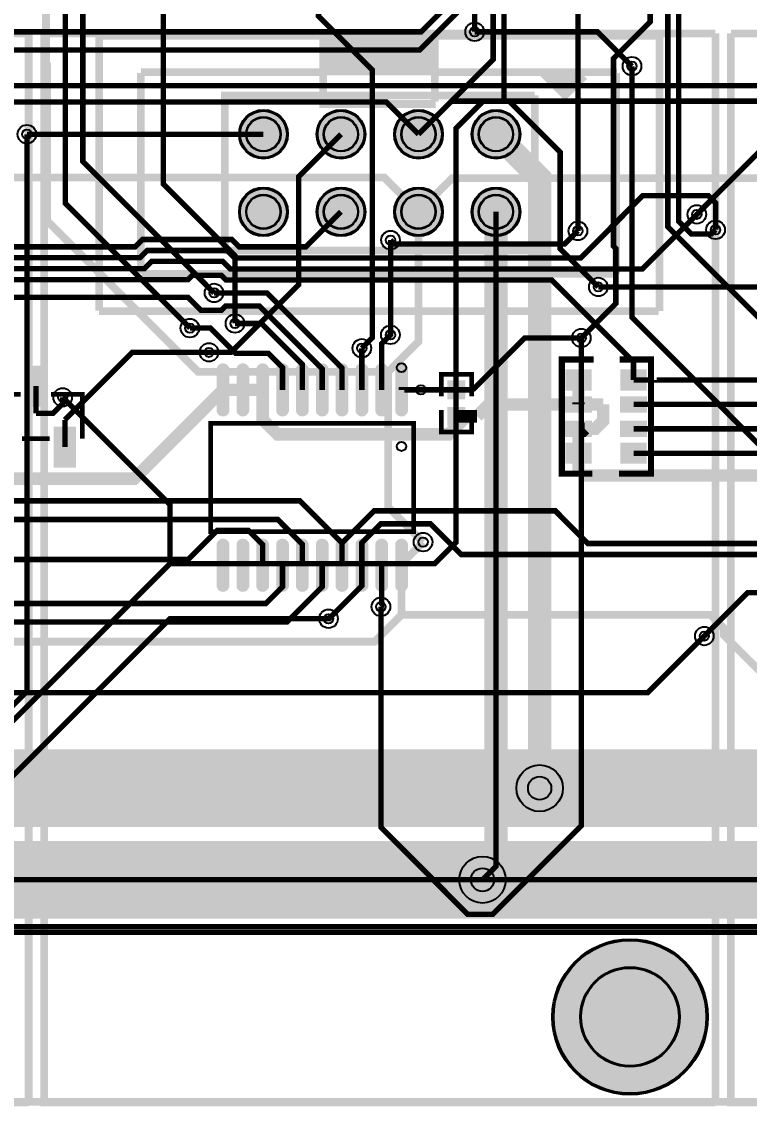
# Model space of a CAD drawing. Header units: millimetres. Extents: x 0 to 210, y -1 to 136.
# Drawn here: x 66.78 to 90.62, y -0.52 to 34.99 of the extents above; entities that cross this region are included whole.
import ezdxf

# ---------------------------------------------------------------- set-up
doc = ezdxf.new("R2010")
doc.units = ezdxf.units.MM
for name, color, linetype, true_color in [('BoardOutLine', 7, 'Continuous', 0xff00ff), ('BottomLayer', 7, 'Continuous', 0x0000ff), ('BottomSolderMaskLayer', 7, 'Continuous', 0xaa00ff), ('Document', 7, 'Continuous', 0xffffff), ('Hole', 7, 'Continuous', 0x222222), ('Multi-Layer', 7, 'Continuous', 0xc0c0c0), ('TopLayer', 7, 'Continuous', 0xff0000), ('TopPasteMaskLayer', 7, 'Continuous', 0x808080), ('TopSilkLayer', 7, 'Continuous', 0xffcc00), ('TopSolderMaskLayer', 7, 'Continuous', 0x800080)]:
    doc.layers.add(name, color=color, linetype=linetype, true_color=true_color)

msp = doc.modelspace()

# ---------------------------------------------------------------- hatches: boundary and pattern name
at = {"layer": 'BottomSolderMaskLayer'}
for points in [[(73.91374142748286, 31.307061214122427, 1), (75.48854457708917, 31.307061214122427, 1)], [(76.453746507493, 31.307061214122427, 1), (78.0285496570993, 31.307061214122427, 1)], [(78.99375158750313, 31.307061214122427, 1), (80.56855473710944, 31.307061214122427, 1)], [(81.53375666751326, 31.307061214122427, 1), (83.10855981711957, 31.307061214122427, 1)], [(73.91374142748286, 28.767056134112295, 1), (75.48854457708917, 28.767056134112295, 1)], [(76.453746507493, 28.767056134112295, 1), (78.0285496570993, 28.767056134112295, 1)], [(78.99375158750313, 28.767056134112295, 1), (80.56855473710944, 28.767056134112295, 1)], [(81.53375666751326, 28.767056134112295, 1), (83.10855981711957, 28.767056134112295, 1)], [(84.16253492506974, 2.40662941325877, 1), (89.26413512827014, 2.40662941325877, 1)]]:
    msp.add_hatch(color=256, dxfattribs=at).paths.add_polyline_path(points)
at = {"layer": 'Document'}
for points in [[(80.31115062230106, 33.23705867411729), (80.31115062230106, 34.43705867411734), (76.71115062230115, 34.43705867411734), (76.71115062230115, 33.23705867411729)], [(85.31836423672826, 33.33906527813053), (83.97216154432317, 33.33906527813053), (84.63256286512546, 32.6786639573279)]]:
    msp.add_hatch(color=256, dxfattribs=at).paths.add_polyline_path(points)
at = {"layer": 'Multi-Layer'}
for points in [[(73.93914147828296, 31.307061214122427, 1), (75.46314452628907, 31.307061214122427, 1)], [(76.4791465582931, 31.307061214122427, 1), (78.0031496062992, 31.307061214122427, 1)], [(79.01915163830323, 31.307061214122427, 1), (80.54315468630934, 31.307061214122427, 1)], [(81.55915671831336, 31.307061214122427, 1), (83.08315976631947, 31.307061214122427, 1)], [(73.93914147828296, 28.767056134112295, 1), (75.46314452628907, 28.767056134112295, 1)], [(76.4791465582931, 28.767056134112295, 1), (78.0031496062992, 28.767056134112295, 1)], [(79.01915163830323, 28.767056134112295, 1), (80.54315468630934, 28.767056134112295, 1)], [(81.55915671831336, 28.767056134112295, 1), (83.08315976631947, 28.767056134112295, 1)]]:
    msp.add_hatch(color=256, dxfattribs=at).paths.add_polyline_path(points)
at = {"layer": 'TopLayer'}
for points in [[(67.59621539243085, 23.686436372872663), (67.59621539243085, 22.4364490728982), (66.8962153924308, 22.4364490728982), (66.8962153924308, 23.686436372872663)], [(73.55878841757674, 22.247980695961473, -0.7853981633974483), (73.19478028956048, 22.247980695961473), (73.19478028956048, 23.625984251968475, -0.7853981633974483), (73.55878841757674, 23.625984251968475)], [(74.20877571755129, 22.247980695961473, -0.7853981633974483), (73.84476758953504, 22.247980695961473), (73.84476758953504, 23.625984251968475, -0.7853981633974483), (74.20877571755129, 23.625984251968475)], [(74.85876301752585, 22.247980695961473, -0.7853981633974483), (74.4947548895096, 22.247980695961473), (74.4947548895096, 23.625984251968475, -0.7853981633974483), (74.85876301752585, 23.625984251968475)], [(75.50875031750063, 22.247980695961473, -0.7853981633974483), (75.14474218948438, 22.247980695961473), (75.14474218948438, 23.625984251968475, -0.7853981633974483), (75.50875031750063, 23.625984251968475)], [(76.15873761747518, 22.247980695961473, -0.7853981633974483), (75.79472948945893, 22.247980695961473), (75.79472948945893, 23.625984251968475, -0.7853981633974483), (76.15873761747518, 23.625984251968475)], [(76.80872491744951, 22.247980695961473, -0.7853981633974483), (76.44471678943326, 22.247980695961473), (76.44471678943326, 23.625984251968475, -0.7853981633974483), (76.80872491744951, 23.625984251968475)], [(77.45896621793229, 22.247980695961473, -0.7853981633974483), (77.09495808991603, 22.247980695961473), (77.09495808991603, 23.625984251968475, -0.7853981633974483), (77.45896621793229, 23.625984251968475)], [(78.10895351790707, 22.247980695961473, -0.7853981633974483), (77.74494538989082, 22.247980695961473), (77.74494538989082, 23.625984251968475, -0.7853981633974483), (78.10895351790707, 23.625984251968475)], [(78.75894081788162, 22.247980695961473, -0.7853981633974483), (78.39493268986537, 22.247980695961473), (78.39493268986537, 23.625984251968475, -0.7853981633974483), (78.75894081788162, 23.625984251968475)], [(79.40892811785595, 22.247980695961473, -0.7853981633974483), (79.0449199898397, 22.247980695961473), (79.0449199898397, 23.625984251968475, -0.7853981633974483), (79.40892811785595, 23.625984251968475)], [(85.42799085598176, 23.586461772923485), (85.42799085598176, 22.93647447294893), (84.62799085598158, 22.93647447294893), (84.62799085598158, 23.586461772923485)], [(87.22794005588003, 23.586461772923485), (87.22794005588003, 22.93647447294893), (86.42794005588007, 22.93647447294893), (86.42794005588007, 23.586461772923485)], [(80.75615951231907, 22.654457708915402), (81.29616459232898, 22.654457708915402), (81.29616459232898, 23.22009144018284), (80.75615951231907, 23.22009144018284)], [(85.42799085598176, 22.711633223266404), (85.42799085598176, 22.21160782321556), (84.62799085598158, 22.21160782321556), (84.62799085598158, 22.711633223266404)], [(87.22794005588003, 22.711633223266404), (87.22794005588003, 22.21160782321556), (86.42794005588007, 22.21160782321556), (86.42794005588007, 22.711633223266404)], [(80.75615951231907, 22.354432308864602), (81.29616459232898, 22.354432308864602), (81.29616459232898, 21.78879857759705), (80.75615951231907, 21.78879857759705)], [(68.54617729235451, 21.686436372872777), (68.54617729235451, 20.436449072898085), (67.84617729235447, 20.436449072898085), (67.84617729235447, 21.686436372872777)], [(85.42799085598176, 21.911531623063183), (85.42799085598176, 21.41150622301234), (84.62799085598158, 21.41150622301234), (84.62799085598158, 21.911531623063183)], [(87.22794005588003, 21.911531623063183), (87.22794005588003, 21.41150622301234), (86.42794005588007, 21.41150622301234), (86.42794005588007, 21.911531623063183)], [(85.42799085598176, 21.186664973329925), (85.42799085598176, 20.536677673355257), (84.62799085598158, 20.536677673355257), (84.62799085598158, 21.186664973329925)], [(87.22794005588003, 21.186664973329925), (87.22794005588003, 20.536677673355257), (86.42794005588007, 20.536677673355257), (86.42794005588007, 21.186664973329925)], [(73.55878841757674, 16.5060452120905, -0.7853981633974483), (73.19478028956048, 16.5060452120905), (73.19478028956048, 17.8840487680975, -0.7853981633974483), (73.55878841757674, 17.8840487680975)], [(74.20877571755129, 16.5060452120905, -0.7853981633974483), (73.84476758953504, 16.5060452120905), (73.84476758953504, 17.8840487680975, -0.7853981633974483), (74.20877571755129, 17.8840487680975)], [(74.85876301752585, 16.5060452120905, -0.7853981633974483), (74.4947548895096, 16.5060452120905), (74.4947548895096, 17.8840487680975, -0.7853981633974483), (74.85876301752585, 17.8840487680975)], [(75.50875031750063, 16.5060452120905, -0.7853981633974483), (75.14474218948438, 16.5060452120905), (75.14474218948438, 17.8840487680975, -0.7853981633974483), (75.50875031750063, 17.8840487680975)], [(76.15873761747518, 16.5060452120905, -0.7853981633974483), (75.79472948945893, 16.5060452120905), (75.79472948945893, 17.8840487680975, -0.7853981633974483), (76.15873761747518, 17.8840487680975)], [(76.80872491744951, 16.5060452120905, -0.7853981633974483), (76.44471678943326, 16.5060452120905), (76.44471678943326, 17.8840487680975, -0.7853981633974483), (76.80872491744951, 17.8840487680975)], [(77.45896621793229, 16.5060452120905, -0.7853981633974483), (77.09495808991603, 16.5060452120905), (77.09495808991603, 17.8840487680975, -0.7853981633974483), (77.45896621793229, 17.8840487680975)], [(78.10895351790707, 16.5060452120905, -0.7853981633974483), (77.74494538989082, 16.5060452120905), (77.74494538989082, 17.8840487680975, -0.7853981633974483), (78.10895351790707, 17.8840487680975)], [(78.75894081788162, 16.5060452120905, -0.7853981633974483), (78.39493268986537, 16.5060452120905), (78.39493268986537, 17.8840487680975, -0.7853981633974483), (78.75894081788162, 17.8840487680975)], [(79.40892811785595, 16.5060452120905, -0.7853981633974483), (79.0449199898397, 16.5060452120905), (79.0449199898397, 17.8840487680975, -0.7853981633974483), (79.40892811785595, 17.8840487680975)]]:
    msp.add_hatch(color=256, dxfattribs=at).paths.add_polyline_path(points)
at = {"layer": 'TopPasteMaskLayer'}
for points in [[(67.59621539243085, 23.686436372872663), (67.59621539243085, 22.4364490728982), (66.8962153924308, 22.4364490728982), (66.8962153924308, 23.686436372872663)], [(73.55878841757674, 22.247980695961473, -0.7853981633974483), (73.19478028956048, 22.247980695961473), (73.19478028956048, 23.625984251968475, -0.7853981633974483), (73.55878841757674, 23.625984251968475)], [(74.20877571755129, 22.247980695961473, -0.7853981633974483), (73.84476758953504, 22.247980695961473), (73.84476758953504, 23.625984251968475, -0.7853981633974483), (74.20877571755129, 23.625984251968475)], [(74.85876301752585, 22.247980695961473, -0.7853981633974483), (74.4947548895096, 22.247980695961473), (74.4947548895096, 23.625984251968475, -0.7853981633974483), (74.85876301752585, 23.625984251968475)], [(75.50875031750063, 22.247980695961473, -0.7853981633974483), (75.14474218948438, 22.247980695961473), (75.14474218948438, 23.625984251968475, -0.7853981633974483), (75.50875031750063, 23.625984251968475)], [(76.15873761747518, 22.247980695961473, -0.7853981633974483), (75.79472948945893, 22.247980695961473), (75.79472948945893, 23.625984251968475, -0.7853981633974483), (76.15873761747518, 23.625984251968475)], [(76.80872491744951, 22.247980695961473, -0.7853981633974483), (76.44471678943326, 22.247980695961473), (76.44471678943326, 23.625984251968475, -0.7853981633974483), (76.80872491744951, 23.625984251968475)], [(77.45896621793229, 22.247980695961473, -0.7853981633974483), (77.09495808991603, 22.247980695961473), (77.09495808991603, 23.625984251968475, -0.7853981633974483), (77.45896621793229, 23.625984251968475)], [(78.10895351790707, 22.247980695961473, -0.7853981633974483), (77.74494538989082, 22.247980695961473), (77.74494538989082, 23.625984251968475, -0.7853981633974483), (78.10895351790707, 23.625984251968475)], [(78.75894081788162, 22.247980695961473, -0.7853981633974483), (78.39493268986537, 22.247980695961473), (78.39493268986537, 23.625984251968475, -0.7853981633974483), (78.75894081788162, 23.625984251968475)], [(79.40892811785595, 22.247980695961473, -0.7853981633974483), (79.0449199898397, 22.247980695961473), (79.0449199898397, 23.625984251968475, -0.7853981633974483), (79.40892811785595, 23.625984251968475)], [(85.42799085598176, 23.586461772923485), (85.42799085598176, 22.93647447294893), (84.62799085598158, 22.93647447294893), (84.62799085598158, 23.586461772923485)], [(87.22794005588003, 23.586461772923485), (87.22794005588003, 22.93647447294893), (86.42794005588007, 22.93647447294893), (86.42794005588007, 23.586461772923485)], [(80.79616459232898, 22.639446278892592), (81.25615951231907, 22.639446278892592), (81.29616459232898, 22.67945135890261), (81.29616459232898, 23.18008636017271), (81.25615951231907, 23.22009144018284), (80.79616459232898, 23.22009144018284), (80.75615951231907, 23.18008636017271), (80.75615951231907, 22.67945135890261)], [(85.42799085598176, 22.711633223266404), (85.42799085598176, 22.21160782321556), (84.62799085598158, 22.21160782321556), (84.62799085598158, 22.711633223266404)], [(87.22794005588003, 22.711633223266404), (87.22794005588003, 22.21160782321556), (86.42794005588007, 22.21160782321556), (86.42794005588007, 22.711633223266404)], [(80.79616459232898, 22.369443738887412), (81.25615951231907, 22.369443738887412), (81.29616459232898, 22.32943865887728), (81.29616459232898, 21.828803657607295), (81.25615951231907, 21.78879857759705), (80.79616459232898, 21.78879857759705), (80.75615951231907, 21.828803657607295), (80.75615951231907, 22.32943865887728)], [(68.54617729235451, 21.686436372872777), (68.54617729235451, 20.436449072898085), (67.84617729235447, 20.436449072898085), (67.84617729235447, 21.686436372872777)], [(85.42799085598176, 21.911531623063183), (85.42799085598176, 21.41150622301234), (84.62799085598158, 21.41150622301234), (84.62799085598158, 21.911531623063183)], [(87.22794005588003, 21.911531623063183), (87.22794005588003, 21.41150622301234), (86.42794005588007, 21.41150622301234), (86.42794005588007, 21.911531623063183)], [(85.42799085598176, 21.186664973329925), (85.42799085598176, 20.536677673355257), (84.62799085598158, 20.536677673355257), (84.62799085598158, 21.186664973329925)], [(87.22794005588003, 21.186664973329925), (87.22794005588003, 20.536677673355257), (86.42794005588007, 20.536677673355257), (86.42794005588007, 21.186664973329925)], [(73.55878841757674, 16.5060452120905, -0.7853981633974483), (73.19478028956048, 16.5060452120905), (73.19478028956048, 17.8840487680975, -0.7853981633974483), (73.55878841757674, 17.8840487680975)], [(74.20877571755129, 16.5060452120905, -0.7853981633974483), (73.84476758953504, 16.5060452120905), (73.84476758953504, 17.8840487680975, -0.7853981633974483), (74.20877571755129, 17.8840487680975)], [(74.85876301752585, 16.5060452120905, -0.7853981633974483), (74.4947548895096, 16.5060452120905), (74.4947548895096, 17.8840487680975, -0.7853981633974483), (74.85876301752585, 17.8840487680975)], [(75.50875031750063, 16.5060452120905, -0.7853981633974483), (75.14474218948438, 16.5060452120905), (75.14474218948438, 17.8840487680975, -0.7853981633974483), (75.50875031750063, 17.8840487680975)], [(76.15873761747518, 16.5060452120905, -0.7853981633974483), (75.79472948945893, 16.5060452120905), (75.79472948945893, 17.8840487680975, -0.7853981633974483), (76.15873761747518, 17.8840487680975)], [(76.80872491744951, 16.5060452120905, -0.7853981633974483), (76.44471678943326, 16.5060452120905), (76.44471678943326, 17.8840487680975, -0.7853981633974483), (76.80872491744951, 17.8840487680975)], [(77.45896621793229, 16.5060452120905, -0.7853981633974483), (77.09495808991603, 16.5060452120905), (77.09495808991603, 17.8840487680975, -0.7853981633974483), (77.45896621793229, 17.8840487680975)], [(78.10895351790707, 16.5060452120905, -0.7853981633974483), (77.74494538989082, 16.5060452120905), (77.74494538989082, 17.8840487680975, -0.7853981633974483), (78.10895351790707, 17.8840487680975)], [(78.75894081788162, 16.5060452120905, -0.7853981633974483), (78.39493268986537, 16.5060452120905), (78.39493268986537, 17.8840487680975, -0.7853981633974483), (78.75894081788162, 17.8840487680975)], [(79.40892811785595, 16.5060452120905, -0.7853981633974483), (79.0449199898397, 16.5060452120905), (79.0449199898397, 17.8840487680975, -0.7853981633974483), (79.40892811785595, 17.8840487680975)]]:
    msp.add_hatch(color=256, dxfattribs=at).paths.add_polyline_path(points)
at = {"layer": 'TopSolderMaskLayer'}
for points in [[(73.91374142748286, 31.307061214122427, 1), (75.48854457708917, 31.307061214122427, 1)], [(76.453746507493, 31.307061214122427, 1), (78.0285496570993, 31.307061214122427, 1)], [(78.99375158750313, 31.307061214122427, 1), (80.56855473710944, 31.307061214122427, 1)], [(81.53375666751326, 31.307061214122427, 1), (83.10855981711957, 31.307061214122427, 1)], [(73.91374142748286, 28.767056134112295, 1), (75.48854457708917, 28.767056134112295, 1)], [(76.453746507493, 28.767056134112295, 1), (78.0285496570993, 28.767056134112295, 1)], [(78.99375158750313, 28.767056134112295, 1), (80.56855473710944, 28.767056134112295, 1)], [(81.53375666751326, 28.767056134112295, 1), (83.10855981711957, 28.767056134112295, 1)], [(73.58418846837684, 22.227888201378164, -0.7853981633974483), (73.16938023876038, 22.227888201378164), (73.16938023876038, 23.646076746551785, -0.7853981633974483), (73.58418846837684, 23.646076746551785)], [(74.23417576835139, 22.227888201378164, -0.7853981633974483), (73.81936753873494, 22.227888201378164), (73.81936753873494, 23.646076746551785, -0.7853981633974483), (74.23417576835139, 23.646076746551785)], [(74.88416306832595, 22.227888201378164, -0.7853981633974483), (74.46935483870949, 22.227888201378164), (74.46935483870949, 23.646076746551785, -0.7853981633974483), (74.88416306832595, 23.646076746551785)], [(75.53415036830073, 22.227888201378164, -0.7853981633974483), (75.11934213868427, 22.227888201378164), (75.11934213868427, 23.646076746551785, -0.7853981633974483), (75.53415036830073, 23.646076746551785)], [(76.18413766827528, 22.227888201378164, -0.7853981633974483), (75.76932943865883, 22.227888201378164), (75.76932943865883, 23.646076746551785, -0.7853981633974483), (76.18413766827528, 23.646076746551785)], [(76.83412496824961, 22.227888201378164, -0.7853981633974483), (76.41931673863316, 22.227888201378164), (76.41931673863316, 23.646076746551785, -0.7853981633974483), (76.83412496824961, 23.646076746551785)], [(77.48436626873239, 22.227888201378164, -0.7853981633974483), (77.06955803911593, 22.227888201378164), (77.06955803911593, 23.646076746551785, -0.7853981633974483), (77.48436626873239, 23.646076746551785)], [(78.13435356870717, 22.227888201378164, -0.7853981633974483), (77.71954533909071, 22.227888201378164), (77.71954533909071, 23.646076746551785, -0.7853981633974483), (78.13435356870717, 23.646076746551785)], [(78.78434086868172, 22.227888201378164, -0.7853981633974483), (78.36953263906527, 22.227888201378164), (78.36953263906527, 23.646076746551785, -0.7853981633974483), (78.78434086868172, 23.646076746551785)], [(79.43432816865605, 22.227888201378164, -0.7853981633974483), (79.0195199390396, 22.227888201378164), (79.0195199390396, 23.646076746551785, -0.7853981633974483), (79.43432816865605, 23.646076746551785)], [(67.61043876023905, 23.731793145613892), (67.61043876023905, 22.39109230015697), (66.88199099237272, 22.39109230015697), (66.88199099237272, 23.731793145613892)], [(85.45924787602007, 23.60710697550428), (85.45924787602007, 22.91584539943267), (84.59672589563593, 22.91584539943267), (84.59672589563593, 23.60710697550428)], [(87.25920501622545, 23.60710697550428), (87.25920501622545, 22.91584539943267), (86.39668303584176, 22.91584539943267), (86.39668303584176, 23.60710697550428)], [(80.73190229272222, 22.62785575542921), (81.32040356312405, 22.62785575542921), (81.32040356312405, 23.246700562074693), (80.73190229272222, 23.246700562074693)], [(80.73190229272222, 22.381039041287863), (81.32040356312405, 22.381039041287863), (81.32040356312405, 21.762194234642493), (80.73190229272222, 21.762194234642493)], [(85.46862577596107, 22.727517126002), (85.46862577596107, 22.19574004954461), (84.58734561340066, 22.19574004954461), (84.58734561340066, 22.727517126002)], [(87.26858529846072, 22.727517126002), (87.26858529846072, 22.19574004954461), (86.38730513590053, 22.19574004954461), (86.38730513590053, 22.727517126002)], [(68.56040066016271, 21.731793145613892), (68.56040066016271, 20.39109230015697), (67.83195289229661, 20.39109230015697), (67.83195289229661, 21.731793145613892)], [(85.46862577596107, 21.92741552579878), (85.46862577596107, 21.395638449341277), (84.58734561340066, 21.395638449341277), (84.58734561340066, 21.92741552579878)], [(87.26858529846072, 21.92741552579878), (87.26858529846072, 21.395638449341277), (86.38730513590053, 21.395638449341277), (86.38730513590053, 21.92741552579878)], [(85.45924787602007, 21.20731017591072), (85.45924787602007, 20.51604859983911), (84.59672589563593, 20.51604859983911), (84.59672589563593, 21.20731017591072)], [(87.25920501622545, 21.20731017591072), (87.25920501622545, 20.51604859983911), (86.39668303584176, 20.51604859983911), (86.39668303584176, 21.20731017591072)], [(73.58418846837684, 16.48595271750719, -0.7853981633974483), (73.16938023876038, 16.48595271750719), (73.16938023876038, 17.904141262680696, -0.7853981633974483), (73.58418846837684, 17.904141262680696)], [(74.23417576835139, 16.48595271750719, -0.7853981633974483), (73.81936753873494, 16.48595271750719), (73.81936753873494, 17.904141262680696, -0.7853981633974483), (74.23417576835139, 17.904141262680696)], [(74.88416306832595, 16.48595271750719, -0.7853981633974483), (74.46935483870949, 16.48595271750719), (74.46935483870949, 17.904141262680696, -0.7853981633974483), (74.88416306832595, 17.904141262680696)], [(75.53415036830073, 16.48595271750719, -0.7853981633974483), (75.11934213868427, 16.48595271750719), (75.11934213868427, 17.904141262680696, -0.7853981633974483), (75.53415036830073, 17.904141262680696)], [(76.18413766827528, 16.48595271750719, -0.7853981633974483), (75.76932943865883, 16.48595271750719), (75.76932943865883, 17.904141262680696, -0.7853981633974483), (76.18413766827528, 17.904141262680696)], [(76.83412496824961, 16.48595271750719, -0.7853981633974483), (76.41931673863316, 16.48595271750719), (76.41931673863316, 17.904141262680696, -0.7853981633974483), (76.83412496824961, 17.904141262680696)], [(77.48436626873239, 16.48595271750719, -0.7853981633974483), (77.06955803911593, 16.48595271750719), (77.06955803911593, 17.904141262680696, -0.7853981633974483), (77.48436626873239, 17.904141262680696)], [(78.13435356870717, 16.48595271750719, -0.7853981633974483), (77.71954533909071, 16.48595271750719), (77.71954533909071, 17.904141262680696, -0.7853981633974483), (78.13435356870717, 17.904141262680696)], [(78.78434086868172, 16.48595271750719, -0.7853981633974483), (78.36953263906527, 16.48595271750719), (78.36953263906527, 17.904141262680696, -0.7853981633974483), (78.78434086868172, 17.904141262680696)], [(79.43432816865605, 16.48595271750719, -0.7853981633974483), (79.0195199390396, 16.48595271750719), (79.0195199390396, 17.904141262680696, -0.7853981633974483), (79.43432816865605, 17.904141262680696)], [(84.16253492506974, 2.40662941325877, 1), (89.26413512827014, 2.40662941325877, 1)]]:
    msp.add_hatch(color=256, dxfattribs=at).paths.add_polyline_path(points)

# ---------------------------------------------------------------- linework, layer by layer
at = {"layer": 'BoardOutLine', "const_width": 0.25400050800101603}
msp.add_lwpolyline([(-0.08600457200918754, 135.62519685039376), (209.9139954279908, 135.62519685039376), (209.9139954279908, -0.3748031496063504), (-0.08600457200918754, -0.3748031496063504), (-0.08600457200918754, 135.62519685039376)], close=True, dxfattribs=at)
at = {"layer": 'BottomLayer'}
for points, const_width in [([(81.62217424434834, 34.661010922021774), (81.62217424434834, 47.418948437896915), (81.05803911607813, 47.983083566167124), (81.05803911607813, 84.78851917703832), (95.50812801625602, 99.23860807721621), (95.50812801625602, 111.42656845313695), (94.52819405638797, 112.40650241300477)], 0.17780035560071122), ([(112.64833629667237, 93.32268224536449), (108.990982981966, 89.66532893065789), (104.24803149606282, 89.66532893065789), (82.22999745999482, 67.64729489458978), (82.22999745999482, 33.75600711201423), (79.7811785623569, 31.307188214376424)], 0.17780035560071122), ([(73.08470916941815, 26.111099822199662), (68.78498856997703, 30.41082042164078), (68.78498856997703, 43.64805689611376), (64.19773939547872, 48.23530607061218), (64.19773939547872, 61.7384810769621), (65.27774955549899, 62.81849123698237), (65.27774955549899, 67.41082042164089)], 0.17780035560071122), ([(77.92697485394979, 24.30033020066037), (78.27165354330714, 24.64500889001772), (78.27165354330714, 33.4054864109728), (76.50457200914389, 35.17256794513594), (76.50457200914389, 50.909931419862914), (75.53530607061202, 51.87919735839466), (75.53530607061202, 62.74102108204215), (70.86550673101328, 67.41082042164089), (70.35775971551948, 67.41082042164089)], 0.17780035560071122), ([(126.6201422402844, 33.98587757175517), (126.07200914401824, 33.43774447548901), (126.07200914401824, 25.461620523241095), (105.6612903225805, 5.050901701803468), (102.31965963931907, 5.050901701803468), (102.19088138176267, 5.1796799593598735), (62.02374904749786, 5.1796799593598735), (61.42456184912362, 4.580492760985521), (43.446405892811754, 4.580492760985521), (42.85153670307318, 5.175361950723868), (13.561468122936049, 5.175361950723868), (11.316357632715153, 7.420472440944877), (11.316357632715153, 24.01305562611128), (8.594234188468363, 26.735179070358072), (8.594234188468363, 34.79588519177037), (9.730124460248817, 35.931775463550935), (9.730124460248817, 40.22616205232407), (5.8335026670051775, 44.12278384556771), (5.8335026670051775, 62.911455422910876), (9.325755651511145, 66.40370840741684)], 0.17780035560071122), ([(82.58737617475231, 32.39177038354069), (82.58737617475231, 61.7618491236982), (86.96939293878563, 66.14386588773175)], 0.17780035560071122), ([(94.46469392938775, 64.98663957327904), (96.08724917449808, 63.36408432816859), (96.08724917449808, 61.69961899923794), (85.00647701295384, 50.618846837693695), (85.00647701295384, 28.142849885699775)], 0.17780035560071122), ([(99.17640335280657, 60.64272288544578), (98.86042672085341, 60.64272288544578), (87.37376174752353, 49.156057912115784), (87.37376174752353, 34.98790957581912), (86.17360934721864, 33.78775717551434), (86.17360934721864, 27.643992887985746), (86.24828549657082, 27.56931673863346), (86.24828549657082, 25.766167132334203), (85.11671323342625, 24.63459486918964)], 0.17780035560071122), ([(89.51651003302004, 28.177901955803918), (89.3790957581914, 28.04048768097539), (88.72428244856496, 28.04048768097539), (88.3102616205233, 28.454508509017046), (88.3102616205233, 48.04658369316735), (98.11645923291849, 57.852781305562644)], 0.17780035560071122), ([(64.84899669799324, 55.89926339852673), (70.94069088138167, 49.807569215138415), (70.94069088138167, 41.92669545339095), (71.42456184912362, 41.442824485648885), (71.42456184912362, 29.67701295402594), (73.77025654051295, 27.3313182626365), (73.77025654051295, 25.111099822199662)], 0.17780035560071122), ([(92.46037592075186, 23.765405130810223), (87.9526289052576, 28.273152146304255), (87.9526289052576, 48.8822453644907), (89.51016002031997, 50.43977647955296)], 0.17780035560071122), ([(97.48552197104391, 36.703175006349966), (97.48552197104391, 37.765405130810336), (95.7118364236726, 39.53909067818131), (95.16471932943864, 39.53909067818131), (93.7255524511047, 38.0999237998476), (93.7255524511047, 33.5073406146812), (88.90182880365751, 28.68361696723389)], 0.17780035560071122), ([(67.61455422910831, 36.47686055372105), (67.57645415290835, 36.43876047752087), (67.57645415290835, 33.61478282956557), (67.61455422910831, 33.57668275336539), (67.61455422910831, 28.473558547117022), (72.55740411480815, 23.530708661417293), (78.79260858521707, 23.530708661417293)], 0.25400050800101603), ([(72.29349758699504, 24.959969519939023), (68.2117094234186, 29.041757683515357), (68.2117094234186, 35.323698247396464)], 0.17780035560071122), ([(76.83350266700518, 15.443332486664985), (71.63741427482842, 15.443332486664985), (61.132207264414546, 4.938125476250889), (44.977520955041655, 4.938125476250889), (44.3417576835152, 5.57388874777746), (35.58458216916415, 5.57388874777746), (33.96964693929385, 7.188823977647985), (33.96964693929385, 13.135737871475726), (16.351917703835397, 30.75346710693418), (16.351917703835397, 32.93355346710689), (16.99174498348998, 33.57338074676147)], 0.17780035560071122), ([(86.777368554737, 33.535534671069286), (86.777368554737, 25.309982219964354), (95.30822961645913, 16.779121158242333)], 0.17780035560071122), ([(82.58737617475231, 32.39177038354069), (81.90589281178563, 32.39177038354069), (81.0128270256539, 31.498704597409187), (81.0128270256539, 17.951587503175006), (80.3056896113792, 17.24445008890018), (71.63843027686039, 17.24445008890018)], 0.17780035560071122), ([(85.67475234950462, 26.306426212852443), (84.4253238506476, 27.555854711709458), (84.4253238506476, 30.715875031749988), (82.74942849885701, 32.39177038354069), (82.58737617475231, 32.39177038354069)], 0.17780035560071122), ([(83.75176530353042, 9.894818389636725), (83.75176530353042, 29.87645415290831), (82.32115824231641, 31.307061214122427)], 0.7620015240030481), ([(66.9523749047496, 31.307188214376424), (66.9523749047496, 13.064109728219478), (59.646050292100426, 5.7577851155701865), (54.21399542799077, 5.7577851155701865), (45.32067564135127, 14.651104902209795)], 0.17780035560071122), ([(72.91681483362959, 24.165963931927877), (73.63614427228845, 24.165963931927877), (75.85737871475749, 26.38719837439669), (75.85737871475749, 29.923393446786918), (77.24117348234677, 31.307188214376424)], 0.17780035560071122), ([(83.75171450342896, 9.894945389890836), (83.75171450342896, 29.876403352806733), (82.32118364236703, 31.307188214376424)], 0.40640081280162565), ([(81.8788417576834, 6.897612395224769), (82.32115824231641, 7.33992887985778), (82.32115824231641, 28.767056134112295)], 0.7620015240030481), ([(78.79260858521707, 23.530708661417293), (79.7811785623569, 24.51927863855724), (79.7811785623569, 28.767183134366178)], 0.25400050800101603), ([(81.8789687579374, 6.897739395478766), (82.32118364236703, 7.339954279908511), (82.32118364236703, 28.767183134366178)], 0.17780035560071122), ([(78.86677673355348, 27.84058928117861), (78.86677673355348, 24.74330708661421), (78.86169672339338, 24.738227076454223)], 0.17780035560071122), ([(85.11671323342625, 24.63459486918964), (85.11671323342625, 8.66913893827791), (82.21069342138685, 5.763119126238166), (81.40043180086332, 5.763119126238166), (78.55181610363229, 8.611734823469646), (78.55181610363229, 15.835763271526616)], 0.17780035560071122), ([(78.79260858521707, 23.530708661417293), (78.79260858521707, 19.092303784607566), (79.93230886461765, 17.95260350520698)], 0.25400050800101603), ([(71.63843027686039, 17.24445008890018), (71.63843027686039, 19.177139954279937), (68.12255524511033, 22.693014986029993)], 0.17780035560071122), ([(97.07023114046206, 20.529946659893312), (97.07023114046206, 17.67040894081788), (95.50152400304796, 16.101701803403557), (94.84594869189732, 16.101701803403557), (94.65367030734069, 16.2939801879603), (90.56477012953997, 16.2939801879603), (89.1482092964186, 14.877419354838707)], 0.17780035560071122), ([(71.63843027686039, 17.24445008890018), (59.79413258826503, 5.400152400304819), (48.605156210312316, 5.400152400304819), (40.090297180594234, 13.915011430022787)], 0.17780035560071122)]:
    msp.add_lwpolyline(points, dxfattribs=dict(at, const_width=const_width))
at = {"layer": 'BottomSolderMaskLayer'}
for centre, radius in [((74.70114300228602, 31.307061214122427), 0.7874015748031498), ((77.24114808229615, 31.307061214122427), 0.7874015748031498), ((79.78115316230628, 31.307061214122427), 0.7874015748031498), ((82.32115824231641, 31.307061214122427), 0.7874015748031498), ((74.70114300228602, 31.307061214122427), 0.5682414698162731), ((77.24114808229615, 31.307061214122427), 0.5682414698162731), ((79.78115316230628, 31.307061214122427), 0.5682414698162731), ((82.32115824231641, 31.307061214122427), 0.5682414698162731), ((74.70114300228602, 28.767056134112295), 0.7874015748031498), ((77.24114808229615, 28.767056134112295), 0.7874015748031498), ((79.78115316230628, 28.767056134112295), 0.7874015748031498), ((82.32115824231641, 28.767056134112295), 0.7874015748031498), ((74.70114300228602, 28.767056134112295), 0.5682414698162731), ((77.24114808229615, 28.767056134112295), 0.5682414698162731), ((79.78115316230628, 28.767056134112295), 0.5682414698162731), ((82.32115824231641, 28.767056134112295), 0.5682414698162731), ((86.71333502666994, 2.40662941325877), 2.550800101600203), ((86.71242062484112, 2.406553213106463), 1.63251206502413)]:
    msp.add_circle(centre, radius, dxfattribs=at)
at = {"layer": 'Document'}
msp.add_circle((79.22692405384782, 23.665963931927877), 0.15011430022860048, dxfattribs=at)
at = {"layer": 'Hole'}
for centre, radius in [((81.6221488442975, 34.66088392176778), 0.15240030480060962), ((86.77734315468615, 33.53540767081529), 0.15240030480060962), ((66.95234950469876, 31.307061214122427), 0.15240030480060962), ((88.90180340360666, 28.68348996697989), 0.15240030480060962), ((85.00645161290299, 28.142722885445778), 0.15240030480060962), ((89.5164846329692, 28.17777495554992), 0.15240030480060962), ((78.86675133350263, 27.840462280924612), 0.15240030480060962), ((85.67472694945377, 26.306299212598447), 0.15240030480060962), ((73.0846837693673, 26.110972821945552), 0.15240030480060962), ((73.77023114046233, 25.110972821945666), 0.15240030480060962), ((72.2934721869442, 24.959842519685026), 0.15240030480060962), ((78.8616713233423, 24.738100076200112), 0.15240030480060962), ((85.11668783337541, 24.634467868935758), 0.15240030480060962), ((72.91678943357874, 24.16583693167388), 0.15240030480060962), ((77.92694945389894, 24.300203200406372), 0.15240030480060962), ((68.12252984505949, 22.692887985775997), 0.15240030480060962), ((79.93228346456681, 17.952476504952983), 0.15240030480060962), ((78.55179070358145, 15.835636271272506), 0.15240030480060962), ((76.83347726695433, 15.443205486410989), 0.15240030480060962), ((89.14818389636775, 14.87729235458471), 0.15240030480060962), ((83.75168910337811, 9.894818389636725), 0.38100076200152405), ((81.87894335788678, 6.897612395224769), 0.38100076200152405)]:
    msp.add_circle(centre, radius, dxfattribs=at)
at = {"layer": 'Multi-Layer'}
for centre, radius in [((81.6221488442975, 34.66088392176778), 0.30480060960121924), ((86.77734315468615, 33.53540767081529), 0.30480060960121924), ((74.70114300228602, 31.307061214122427), 0.7620015240030481), ((77.24114808229615, 31.307061214122427), 0.7620015240030481), ((79.78115316230628, 31.307061214122427), 0.7620015240030481), ((82.32115824231641, 31.307061214122427), 0.7620015240030481), ((66.95234950469876, 31.307061214122427), 0.30480060960121924), ((74.70114300228602, 31.307061214122427), 0.5499110998221998), ((77.24114808229615, 31.307061214122427), 0.5499110998221998), ((79.78115316230628, 31.307061214122427), 0.5499110998221998), ((82.32115824231641, 31.307061214122427), 0.5499110998221998), ((74.70114300228602, 28.767056134112295), 0.7620015240030481), ((77.24114808229615, 28.767056134112295), 0.7620015240030481), ((79.78115316230628, 28.767056134112295), 0.7620015240030481), ((82.32115824231641, 28.767056134112295), 0.7620015240030481), ((74.70114300228602, 28.767056134112295), 0.5499110998221998), ((77.24114808229615, 28.767056134112295), 0.5499110998221998), ((79.78115316230628, 28.767056134112295), 0.5499110998221998), ((82.32115824231641, 28.767056134112295), 0.5499110998221998), ((88.90180340360666, 28.68348996697989), 0.30480060960121924), ((85.00645161290299, 28.142722885445778), 0.30480060960121924), ((89.5164846329692, 28.17777495554992), 0.30480060960121924), ((78.86675133350263, 27.840462280924612), 0.30480060960121924), ((73.0846837693673, 26.110972821945552), 0.30480060960121924), ((85.67472694945377, 26.306299212598447), 0.30480060960121924), ((72.2934721869442, 24.959842519685026), 0.30480060960121924), ((73.77023114046233, 25.110972821945666), 0.30480060960121924), ((78.8616713233423, 24.738100076200112), 0.30480060960121924), ((85.11668783337541, 24.634467868935758), 0.30480060960121924), ((77.92694945389894, 24.300203200406372), 0.30480060960121924), ((72.91678943357874, 24.16583693167388), 0.30480060960121924), ((68.12252984505949, 22.692887985775997), 0.30480060960121924), ((79.93228346456681, 17.952476504952983), 0.30480060960121924), ((78.55179070358145, 15.835636271272506), 0.30480060960121924), ((76.83347726695433, 15.443205486410989), 0.30480060960121924), ((89.14818389636775, 14.87729235458471), 0.30480060960121924), ((83.75168910337811, 9.894818389636725), 0.7620015240030481), ((81.87894335788678, 6.897612395224769), 0.7620015240030481), ((86.71333502666994, 2.40662941325877), 2.5), ((86.71242062484112, 2.406553213106463), 1.6)]:
    msp.add_circle(centre, radius, dxfattribs=at)
at = {"layer": 'TopLayer'}
for points, const_width in [([(123.68745237490475, 30.293218186436434), (123.68745237490475, 18.410820421640892), (131.41262382524746, 10.685648971297951), (131.41262382524746, 8.57134874269741), (128.20027940055866, 5.359004318008601), (6.343789687579374, 5.359004318008601), (0.6739903479806344, 11.028803657607341), (0.6739903479806344, 67.54493268986539), (1.0318770637541093, 67.90281940563887), (4.536830073659985, 67.90281940563887)], 0.17780035560071122), ([(127.32999745999473, 6.897612395224769), (7.060807721615447, 6.897612395224769), (2.742799085598108, 11.215621031241994), (2.7431800863600984, 60.70614681229358), (2.743307086614095, 60.70627381254758), (2.743307086614095, 65.32890525781056)], 2.54000508001016), ([(21.107569215138255, 40.309982219964354), (22.24955549911101, 41.451968503936996), (24.21932943865886, 41.451968503936996), (31.126111252222472, 34.545186690373384), (48.820294640589054, 34.545186690373384), (49.30365760731502, 34.06182372364742), (79.81750063500112, 34.06182372364742), (81.98793497586985, 36.232258064516145), (83.27139954279892, 36.232258064516145)], 0.17780035560071122), ([(49.91198882397771, 34.661010922021774), (79.87312674625332, 34.661010922021774), (82.01765303530601, 36.805537211074466), (85.66459232918464, 36.805537211074466)], 0.17780035560071122), ([(81.62217424434834, 34.661010922021774), (85.6518923037845, 34.661010922021774), (86.777368554737, 33.535534671069286)], 0.17780035560071122), ([(101.29248158496307, 34.01838963677926), (100.1703073406145, 32.896215392430804), (62.69964439928867, 32.896215392430804)], 0.17780035560071122), ([(57.27673355346701, 31.307188214376424), (58.34251968503918, 32.372974345948705), (61.134239268478495, 32.372974345948705), (62.27012954025895, 31.237084074168138), (64.57696215392434, 31.237084074168138), (65.69939039878068, 32.35951231902459), (78.72885445770862, 32.35951231902459), (79.7811785623569, 31.307188214376424)], 0.17780035560071122), ([(79.7811785623569, 31.307188214376424), (80.86550673101328, 32.39151638303281), (101.20129540259063, 32.39151638303281), (102.28562357124702, 31.307188214376424)], 0.17780035560071122), ([(74.70116840233663, 31.307188214376424), (66.9523749047496, 31.307188214376424)], 0.17780035560071122), ([(57.27673355346701, 28.767183134366178), (58.400939801879304, 29.89138938277881), (78.6569723139446, 29.89138938277881), (79.7811785623569, 28.767183134366178)], 0.25400050800101603), ([(79.7811785623569, 28.767183134366178), (80.87947675895339, 29.865481330962666), (101.18732537465075, 29.865481330962666), (102.28562357124702, 28.767183134366178)], 0.25400050800101603), ([(89.51651003302004, 28.177901955803918), (89.51651003302004, 29.056235712471448), (89.27444754889484, 29.29829819659642), (87.13500127000248, 29.29829819659642), (85.08902717805404, 27.25232410464821), (73.76543053086107, 27.25232410464821), (73.51574803149606, 27.502006604013218), (70.88862077724161, 27.502006604013218), (70.64884429768836, 27.262230124460302), (50.95339090678158, 27.262230124460302), (48.23152146304278, 24.540360680721392)], 0.17780035560071122), ([(77.24117348234677, 28.767183134366178), (76.09410718821437, 27.620116840233663), (73.90309880619748, 27.620116840233663), (73.66383032766043, 27.859385318770705), (70.74053848107678, 27.859385318770705), (70.50127000253974, 27.620116840233663), (45.926720853441566, 27.620116840233663)], 0.17780035560071122), ([(88.90182880365751, 28.68361696723389), (87.11315722631434, 26.894945389890836), (73.61734823469624, 26.894945389890836), (73.36766573533123, 27.14462788925573), (71.03670307340599, 27.14462788925573), (70.79692659385296, 26.904851409702815), (55.57442214884418, 26.904851409702815), (53.20993141986264, 24.540360680721392)], 0.17780035560071122), ([(85.00647701295384, 28.142849885699775), (84.57620015240036, 27.712573025145957), (78.9947929895859, 27.712573025145957), (78.86677673355348, 27.84058928117861)], 0.17780035560071122), ([(86.82791465582932, 23.853543307086625), (84.14389128778248, 26.53756667513335), (73.46926593853186, 26.53756667513335), (73.32245364490723, 26.68437896875787), (72.36791973583945, 26.68437896875787), (72.2310134620268, 26.547472694945327), (57.19697739395474, 26.547472694945327), (55.18986537973069, 24.540360680721392)], 0.17780035560071122), ([(85.67475234950462, 26.306426212852443), (102.8429006858014, 26.306426212852443), (108.98158496316978, 20.167741935483832), (111.9356108712218, 20.167741935483832), (112.3186436372871, 20.550774701549358), (112.3186436372871, 23.061569723139428)], 0.17780035560071122), ([(58.82486664973317, 25.96555753111511), (72.23329946659896, 25.96555753111511), (72.66103632207273, 25.537820675641342), (73.32245364490723, 25.537820675641342), (73.46901193802387, 25.684378968757983), (74.56883413766809, 25.684378968757983), (76.62674625349223, 23.626466852933618), (76.62674625349223, 22.937109474218914)], 0.17780035560071122), ([(73.08470916941815, 26.111099822199662), (74.82004064008129, 26.111099822199662), (77.276987553975, 23.654152908305832), (77.276987553975, 22.937109474218914)], 0.17780035560071122), ([(72.29349758699504, 24.959969519939023), (72.96736093472168, 24.959969519939023), (73.79260858521707, 24.13472186944375), (74.86245872491736, 24.13472186944375), (75.32677165354335, 23.67040894081788), (75.32677165354335, 22.937109474218914)], 0.17780035560071122), ([(73.77025654051295, 25.111099822199662), (74.63639827279621, 25.111099822199662), (75.97675895351767, 23.770739141478316), (75.97675895351767, 22.937109474218914)], 0.17780035560071122), ([(78.57696215392411, 22.937109474218914), (78.57696215392411, 24.45349250698507), (78.86169672339338, 24.738227076454223)], 0.17780035560071122), ([(85.11671323342625, 24.63459486918964), (83.26047752095496, 24.63459486918964), (81.56324612649223, 22.937363474726908)], 0.17780035560071122), ([(68.19621539243076, 21.953619507238955), (70.40855981711957, 24.165963931927877), (72.91681483362959, 24.165963931927877)], 0.17780035560071122), ([(77.92697485394979, 24.30033020066037), (77.92697485394979, 22.937109474218914)], 0.17780035560071122), ([(86.82791465582932, 23.261468122936208), (86.82791465582932, 23.853543307086625)], 0.17780035560071122), ([(85.02806705613398, 23.261468122936208), (85.02806705613398, 22.5299466598932)], 0.40640081280162565), ([(61.50635001270007, 20.029565659131322), (70.46926593853163, 20.029565659131322), (73.37680975361923, 22.937109474218914)], 0.40640081280162565), ([(67.24625349250687, 23.061569723139428), (67.24625349250687, 22.169519939039787)], 0.17780035560071122), ([(73.37680975361923, 22.937109474218914), (74.02679705359401, 22.937109474218914)], 0.40640081280162565), ([(74.02679705359401, 22.937109474218914), (74.67678435356856, 22.937109474218914)], 0.40640081280162565), ([(81.3646177292353, 22.071729743459514), (80.77330454660887, 21.48041656083319), (75.16217932435848, 21.48041656083319), (74.67678435356856, 21.96581153162299), (74.67678435356856, 22.937109474218914)], 0.40640081280162565), ([(86.82791465582932, 23.261468122936208), (87.4949199898399, 23.261468122936208)], 0.17780035560071122), ([(95.45808991617969, 19.07528575057154), (95.45808991617969, 19.754229108458162), (91.95110490220964, 23.261214122428214), (87.4949199898399, 23.261214122428214), (87.4949199898399, 23.261468122936208)], 0.17780035560071122), ([(68.12255524511033, 22.693014986029993), (68.12255524511033, 22.48067056134107), (67.81140462280905, 22.169519939039787), (67.24625349250687, 22.169519939039787)], 0.17780035560071122), ([(81.02628905257802, 22.937363474726908), (79.22694945389867, 22.937363474726908), (79.22694945389867, 22.937109474218914)], 0.17780035560071122), ([(81.02628905257802, 22.937363474726908), (81.56324612649223, 22.937363474726908)], 0.17780035560071122), ([(85.02806705613398, 22.46162052324098), (85.02806705613398, 22.5299466598932)], 0.40640081280162565), ([(81.70294640589282, 22.071729743459514), (82.0928371856744, 22.46162052324098), (85.02806705613398, 22.46162052324098)], 0.40640081280162565), ([(85.02806705613398, 22.46162052324098), (85.83477266954537, 22.46162052324098)], 0.40640081280162565), ([(85.22974345948683, 21.66151892303776), (85.57264414528822, 21.66151892303776), (85.83477266954537, 21.92364744729491), (85.83477266954537, 22.46162052324098)], 0.40640081280162565), ([(94.80810261620513, 19.07528575057154), (94.80810261620513, 19.765659131318216), (92.11214122428237, 22.46162052324098), (86.82791465582932, 22.46162052324098)], 0.17780035560071122), ([(68.19621539243076, 21.061569723139428), (68.19621539243076, 21.953619507238955)], 0.17780035560071122), ([(81.02628905257802, 22.071729743459514), (81.3646177292353, 22.071729743459514)], 0.40640081280162565), ([(81.3646177292353, 22.071729743459514), (81.70294640589282, 22.071729743459514)], 0.40640081280162565), ([(85.02806705613398, 21.66151892303776), (85.22974345948683, 21.66151892303776)], 0.40640081280162565), ([(85.22974345948683, 21.66151892303776), (85.16167132334249, 21.593446786893537), (85.02806705613398, 21.593446786893537)], 0.40640081280162565), ([(85.02806705613398, 20.861671323342648), (85.02806705613398, 21.593446786893537)], 0.40640081280162565), ([(86.82791465582932, 21.66151892303776), (92.2734315468631, 21.66151892303776), (94.15811531623058, 19.776835153670277), (94.15811531623058, 19.07528575057154)], 0.17780035560071122), ([(85.02806705613398, 20.861671323342648), (85.02806705613398, 20.13014986029964)], 0.40640081280162565), ([(86.82791465582932, 20.861671323342648), (92.4342138684276, 20.861671323342648), (93.50812801625602, 19.787757175514344), (93.50812801625602, 19.07528575057154)], 0.17780035560071122), ([(85.02806705613398, 20.13014986029964), (91.80327660655303, 20.13014986029964), (92.85814071628124, 19.07528575057154)], 0.40640081280162565), ([(66.3427736855474, 19.303886207772507), (75.8931927863855, 19.303886207772507), (77.276987553975, 17.920091440182887)], 0.17780035560071122), ([(42.41821183642355, 19.065125730251452), (42.41821183642355, 18.385674371348728), (43.42075184150349, 17.383134366268678), (72.23888747777482, 17.383134366268678), (73.19037338074668, 18.33462026924053), (74.21348742697455, 18.33462026924053), (74.67678435356856, 17.871323342646633), (74.67678435356856, 17.19517399034794)], 0.17780035560071122), ([(77.276987553975, 17.920091440182887), (78.3338836677674, 18.97698755397505), (84.26581153162283, 18.97698755397505), (85.33515367030714, 17.907645415290744), (95.70066040132065, 17.907645415290744), (96.10807721615424, 18.315062230124454), (96.10807721615424, 19.07528575057154)], 0.17780035560071122), ([(77.92697485394979, 17.19517399034794), (77.92697485394979, 17.933807467614884), (78.54292608585206, 18.549758699517383), (80.17995935991871, 18.549758699517383), (81.18376936753862, 17.545948691897365), (96.58305816611619, 17.545948691897365), (97.40830581661157, 18.37119634239275), (97.40830581661157, 19.07528575057154)], 0.17780035560071122), ([(58.681102362204456, 18.6922529845059), (75.16878333756654, 18.6922529845059), (75.97675895351767, 17.88427736855465), (75.97675895351767, 17.19517399034794)], 0.17780035560071122), ([(77.276987553975, 17.920091440182887), (77.276987553975, 17.19517399034794)], 0.17780035560071122), ([(79.93230886461765, 17.95260350520698), (79.22694945389867, 17.247244094488224), (79.22694945389867, 17.19517399034794)], 0.25400050800101603), ([(56.5774701549401, 15.94142748285492), (74.7781305562612, 15.94142748285492), (75.32677165354335, 16.490068580137063), (75.32677165354335, 17.19517399034794)], 0.17780035560071122), ([(58.11798323596645, 15.33385826771655), (75.46977393954785, 15.33385826771655), (76.62674625349223, 16.490830581661157), (76.62674625349223, 17.19517399034794)], 0.17780035560071122), ([(77.92697485394979, 17.19517399034794), (77.92697485394979, 16.51877063754125), (76.85153670307318, 15.443332486664985), (76.83350266700518, 15.443332486664985)], 0.17780035560071122), ([(78.57696215392411, 17.19517399034794), (78.57696215392411, 15.860909321818554), (78.55181610363229, 15.835763271526616)], 0.17780035560071122), ([(79.22694945389867, 15.56880873761736), (79.22694945389867, 17.19517399034794)], 0.25400050800101603), ([(48.43751587503175, 15.144119888239743), (48.889382778765366, 14.692252984505899), (78.35039370078721, 14.692252984505899), (79.22694945389867, 15.56880873761736)], 0.25400050800101603), ([(98.70828041656068, 13.33335026670045), (98.70828041656068, 12.545694691389258), (98.241173482347, 12.078587757175455), (92.61760223520423, 12.078587757175455), (89.78346456692884, 14.912725425450844), (89.78346456692884, 15.140817881635712), (89.35547371094731, 15.56880873761736), (79.22694945389867, 15.56880873761736)], 0.25400050800101603), ([(89.1482092964186, 14.877419354838707), (87.29298958597906, 13.02219964439928), (58.93992887985769, 13.02219964439928)], 0.17780035560071122), ([(8.686410972821704, 11.241021082042153), (10.032613665227245, 9.894818389636725), (129.76842773685553, 9.894818389636725)], 2.54000508001016), ([(61.40703581407138, 9.894945389890836), (83.75171450342896, 9.894945389890836)], 0.40640081280162565), ([(83.75171450342896, 9.894945389890836), (102.21221742443481, 9.894945389890836)], 0.40640081280162565), ([(81.8789687579374, 6.897739395478766), (59.325755651511145, 6.897739395478766)], 0.17780035560071122), ([(104.89878079756136, 6.897739395478766), (81.8789687579374, 6.897739395478766)], 0.17780035560071122)]:
    msp.add_lwpolyline(points, dxfattribs=dict(at, const_width=const_width))
at = {"layer": 'TopSilkLayer'}
for points, const_width in [([(67.0089408178817, 34.606604013208084), (45.008890017780004, 34.606604013208084)], 0.25400050800101603), ([(45.008890017780004, 34.606604013208084), (45.008890017780004, -0.39344678689360535), (67.0089408178817, -0.39344678689360535)], 0.25400050800101603), ([(67.0089408178817, -0.39344678689360535), (67.0089408178817, 34.606604013208084)], 0.25400050800101603), ([(89.51338582677158, 34.606604013208084), (67.51333502666989, 34.606604013208084)], 0.25400050800101603), ([(67.51333502666989, 34.606604013208084), (67.51333502666989, -0.39344678689360535), (89.51338582677158, -0.39344678689360535)], 0.25400050800101603), ([(69.31633223266431, 25.532867665735353), (69.31633223266431, 34.53286766573535)], 0.25400050800101603), ([(87.6551689103378, 34.53286766573535), (69.31912623825247, 34.53286766573535)], 0.25400050800101603), ([(80.3399542799084, 32.29766319532632), (76.65694691389376, 32.29766319532632), (76.65694691389376, 34.53286766573535), (75.84414528829052, 34.53286766573535)], 0.25400050800101603), ([(80.31455422910835, 32.37386334772668), (80.31455422910835, 34.53286766573535)], 0.25400050800101603), ([(87.68056896113785, 34.51584963169921), (87.68056896113785, 25.51584963169921)], 0.25400050800101603), ([(89.51338582677158, -0.39344678689360535), (89.51338582677158, 34.606604013208084)], 0.25400050800101603), ([(112.0178308356617, 34.606604013208084), (90.01778003556001, 34.606604013208084)], 0.25400050800101603), ([(90.01778003556001, 34.606604013208084), (90.01778003556001, -0.39344678689360535), (112.0178308356617, -0.39344678689360535)], 0.25400050800101603), ([(76.63154686309349, 33.33906527813053), (70.6879349758699, 33.33906527813053)], 0.25400050800101603), ([(70.6879349758699, 26.743688087376086), (70.6879349758699, 33.313665227330375)], 0.25400050800101603), ([(86.28356616713222, 33.33906527813053), (80.3399542799084, 33.33906527813053)], 0.25400050800101603), ([(85.21676403352785, 33.212065024130084), (84.58176276352538, 32.577063754127494), (83.89596139192281, 33.262865125730286), (83.89596139192281, 33.28826517653033)], 0.25400050800101603), ([(86.25816611633218, 33.313665227330375), (86.25816611633218, 26.743688087376086)], 0.25400050800101603), ([(73.43335026670047, 27.496596393192817), (73.43335026670047, 32.57660655321308), (83.593370586741, 32.57660655321308)], 0.25400050800101603), ([(83.593370586741, 32.57660655321308), (83.593370586741, 27.496596393192817)], 0.25400050800101603), ([(83.593370586741, 27.496596393192817), (73.43335026670047, 27.496596393192817)], 0.25400050800101603), ([(86.24953009905994, 26.73505207010419), (70.71104902209777, 26.73505207010419)], 0.25400050800101603), ([(87.65262890525764, 25.51584963169921), (69.31125222250444, 25.51584963169921)], 0.25400050800101603), ([(85.47795275590533, 20.191998983997905), (84.47818135636271, 20.191998983997905), (84.47792735585449, 23.93190246380493), (85.51805943611885, 23.93190246380493)], 0.2), ([(86.37792735585458, 23.931521463042827), (87.39773939547877, 23.931521463042827), (87.39799339598653, 20.19161798323603), (86.35768351536694, 20.19161798323603)], 0.2), ([(80.52755905511799, 22.730657861315763), (80.52755905511799, 23.44869189738381), (81.52476504953006, 23.44869189738381), (81.52476504953006, 22.730657861315763)], 0.15240030480060962), ([(65.7200152400303, 21.33522987045967), (65.7200152400303, 22.78765557531119), (66.75163830327665, 22.78765557531119)], 0.15240030480060962), ([(68.77244094488196, 21.33522987045967), (68.77244094488196, 22.78765557531119), (67.74081788163562, 22.78765557531119)], 0.15240030480060962), ([(80.52755905511799, 22.27823215646424), (80.52755905511799, 21.560198120396194), (81.52476504953006, 21.560198120396194), (81.52476504953006, 22.27823215646424)], 0.15240030480060962), ([(67.70162560325116, 21.33522987045967), (66.79083058166088, 21.33522987045967)], 0.15240030480060962)]:
    msp.add_lwpolyline(points, dxfattribs=dict(at, const_width=const_width))
at = {"layer": 'TopSilkLayer', "const_width": 0.15240030480060962}
msp.add_lwpolyline([(79.62796545593073, 21.837439674879306), (79.62796545593073, 18.29464058928113), (72.9755397510794, 18.29464058928113), (72.9755397510794, 21.837439674879306), (79.62796545593073, 21.837439674879306)], close=True, dxfattribs=at)
at = {"layer": 'TopSilkLayer'}
for centre, radius in [((74.70342900685796, 31.306553213106326), 0.8001016002032005), ((77.24343408686809, 31.306553213106326), 0.8001016002032005), ((79.78343916687822, 31.306553213106326), 0.8001016002032005), ((82.32344424688858, 31.306553213106326), 0.8001016002032005), ((74.70342900685796, 28.766548133096194), 0.8001016002032005), ((77.24343408686809, 28.766548133096194), 0.8001016002032005), ((79.78343916687822, 28.766548133096194), 0.8001016002032005), ((82.32344424688858, 28.766548133096194), 0.8001016002032005), ((79.86116332232655, 22.93698247396503), 0.15011430022860048), ((79.22692405384782, 21.08506477012952), 0.15011430022860048), ((86.71333502666994, 2.40662941325877), 2.500127000254001)]:
    msp.add_circle(centre, radius, dxfattribs=at)
at = {"layer": 'TopSolderMaskLayer'}
for centre, radius in [((74.70114300228602, 31.307061214122427), 0.7874015748031498), ((77.24114808229615, 31.307061214122427), 0.7874015748031498), ((79.78115316230628, 31.307061214122427), 0.7874015748031498), ((82.32115824231641, 31.307061214122427), 0.7874015748031498), ((74.70114300228602, 31.307061214122427), 0.5682414698162731), ((77.24114808229615, 31.307061214122427), 0.5682414698162731), ((79.78115316230628, 31.307061214122427), 0.5682414698162731), ((82.32115824231641, 31.307061214122427), 0.5682414698162731), ((74.70114300228602, 28.767056134112295), 0.7874015748031498), ((77.24114808229615, 28.767056134112295), 0.7874015748031498), ((79.78115316230628, 28.767056134112295), 0.7874015748031498), ((82.32115824231641, 28.767056134112295), 0.7874015748031498), ((74.70114300228602, 28.767056134112295), 0.5682414698162731), ((77.24114808229615, 28.767056134112295), 0.5682414698162731), ((79.78115316230628, 28.767056134112295), 0.5682414698162731), ((82.32115824231641, 28.767056134112295), 0.5682414698162731), ((86.71333502666994, 2.40662941325877), 2.550800101600203), ((86.71242062484112, 2.406553213106463), 1.63251206502413)]:
    msp.add_circle(centre, radius, dxfattribs=at)

doc.saveas('drawing.dxf')
